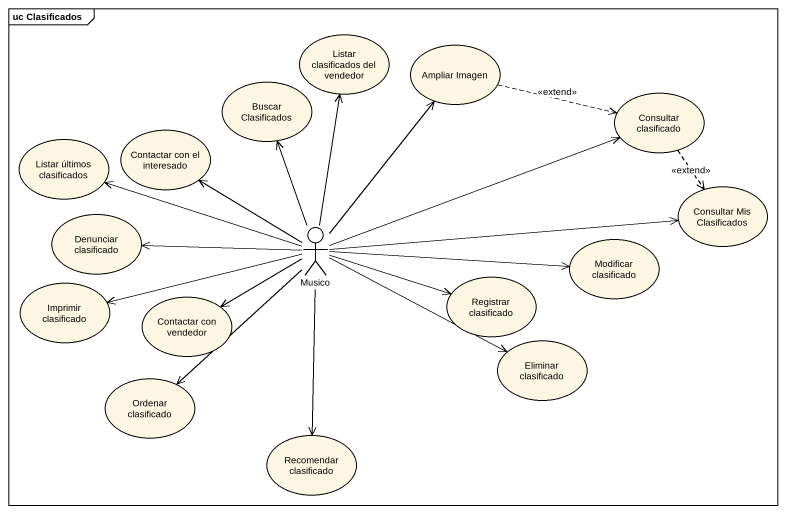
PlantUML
@startuml
mainframe uc Clasificados
usecase "Listar clasificados del vendedor" as Listar_clasificados_del
usecase "Ampliar Imagen" as Ampliar_Imagen
usecase "Buscar Clasificados" as Buscar_Clasificados
usecase "Contactar con el interesado" as Contactar_con_el_interesado
usecase "Consultar clasificado" as Consultar_clasificado
usecase "Listar últimos clasificados" as Listar_últimos_clasificados
usecase "Consultar Mis Clasificados" as Consultar_Mis_Clasificados
usecase "Denunciar clasificado" as Denunciar_clasificado
actor Musico
usecase "Modificar clasificado" as Modificar_clasificado
usecase "Imprimir clasificado" as Imprimir_clasificado
usecase "Registrar clasificado" as Registrar_clasificado
usecase "Contactar con vendedor" as Contactar_con_vendedor
usecase "Eliminar clasificado" as Eliminar_clasificado
usecase "Ordenar clasificado" as Ordenar_clasificado
usecase "Recomendar clasificado" as Recomendar_clasificado
Ampliar_Imagen .right.> Consultar_clasificado : <<extend>>
Consultar_clasificado ..> Consultar_Mis_Clasificados : <<extend>>
Musico -up-> Listar_clasificados_del
Musico -up-> Ampliar_Imagen
Musico -up-> Buscar_Clasificados
Musico -up-> Contactar_con_el_interesado
Musico -right-> Consultar_clasificado
Musico -left-> Listar_últimos_clasificados
Musico -right-> Consultar_Mis_Clasificados
Musico -left-> Denunciar_clasificado
Musico -right-> Modificar_clasificado
Musico -left-> Imprimir_clasificado
Musico -right-> Registrar_clasificado
Musico -left-> Contactar_con_vendedor
Musico -right-> Eliminar_clasificado
Musico --> Ordenar_clasificado
Musico --> Recomendar_clasificado
@enduml
